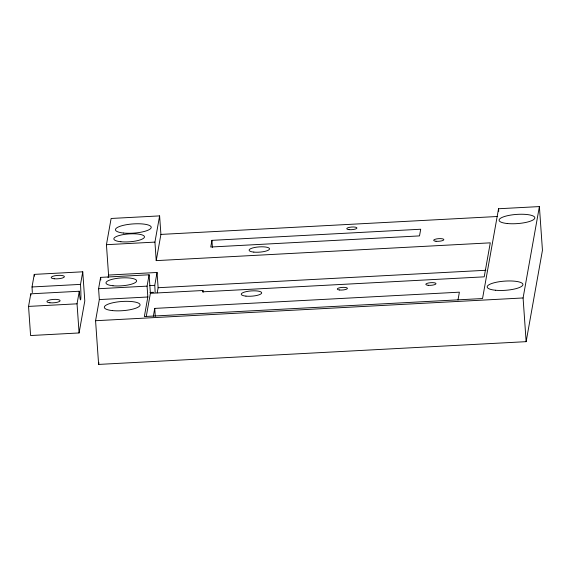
<?xml version="1.0" encoding="UTF-8"?>
<svg xmlns="http://www.w3.org/2000/svg" width="571" height="571" viewBox="0 0 571 571"><rect width="100%" height="100%" fill="white"/><g stroke="black" fill="none" stroke-linecap="round" stroke-linejoin="round"><path stroke-width="0.86" d="M82.759 271.803L84.793 300.938L79.084 332.957L30.584 335.534L28.55 306.406L30.798 293.822L79.29 291.239L79.448 293.251A13.319 0.828 87 0 0 80.711 299.418A13.319 0.828 87 0 0 80.647 286.549L80.511 284.387L82.759 271.803L34.26 274.387L32.019 286.97L32.147 289.133A13.319 0.828 87 0 1 32.304 292.573M79.084 332.957L77.042 303.822L79.29 291.239M149.102 274.794L147.075 286.135L147.839 296.999L144.349 316.541L482.538 298.54L498.554 208.75L539.395 206.581L542.45 250.276L526.141 341.665L98.626 364.419L95.571 320.724L99.34 299.575L98.583 288.719L100.61 277.378L149.102 274.794L150.394 293.308L146.262 316.477M108.105 277.634L108.561 275.058L106.442 244.688L111.117 218.472L159.609 215.895L160.908 234.41L156.226 260.626L490.282 242.839L484.215 276.835L202.741 291.817L202.976 290.511L150.394 293.308M98.626 364.419L98.933 362.685M156.226 260.626L154.934 242.111L159.609 215.895M155.126 292.231A13.319 0.828 87 0 0 154.762 285.35L157.054 272.474L108.561 275.058M157.203 292.88L158.124 287.72L157.054 272.474M153.335 316.213L154.734 308.397L459.384 292.174L457.985 299.996M211.927 240.348L210.735 247.022L419.514 235.902L420.706 229.235L211.927 240.348L212.412 247.357M526.141 341.665L523.086 297.962L539.395 206.581M160.908 234.41L497.312 216.502M106.442 244.688L154.934 242.111M32.019 286.97L80.511 284.387M149.466 285.628L154.762 285.35M98.583 288.719L147.075 286.135M158.124 287.72L485.935 270.269M149.995 292.473L153.52 292.288M99.34 299.575L147.839 296.999M28.55 306.406L77.042 303.822M95.571 320.724L523.086 297.962M30.798 293.822L30.898 295.164M498.554 208.75L498.733 211.306M202.976 290.511L203.098 292.259M154.734 308.397L155.283 316.277M100.61 277.378L100.789 279.976M34.26 274.387L34.388 276.157M112.544 310.61A17.929 4.611 -4 0 0 140.066 305.142A17.929 4.611 -4 0 0 113.986 302.523A17.929 4.611 -4 0 0 112.544 310.61M507.298 223.525A17.929 4.611 -4 0 0 534.82 218.051A17.929 4.611 -4 0 0 508.74 215.438A17.929 4.611 -4 0 0 507.298 223.525M495.392 290.232A17.929 4.611 -4 0 0 522.915 284.758A17.929 4.611 -4 0 0 496.841 282.145A17.929 4.611 -4 0 0 495.392 290.232M349.088 229.635A5.125 1.32 -4 0 0 356.954 228.072A5.125 1.32 -4 0 0 349.502 227.322A5.125 1.32 -4 0 0 349.088 229.635M253.817 252.104A10.242 2.634 -4 0 0 269.541 248.977A10.242 2.634 -4 0 0 254.645 247.479A10.242 2.634 -4 0 0 253.817 252.104M245.958 296.128A10.242 2.634 -4 0 0 261.689 293.002A10.242 2.634 -4 0 0 246.786 291.503A10.242 2.634 -4 0 0 245.958 296.128M339.581 289.997A5.125 1.32 -4 0 0 347.446 288.434A5.125 1.32 -4 0 0 339.995 287.691A5.125 1.32 -4 0 0 339.581 289.997M428.15 285.286A5.125 1.32 -4 0 0 436.016 283.723A5.125 1.32 -4 0 0 428.564 282.973A5.125 1.32 -4 0 0 428.15 285.286M436.008 241.262A5.125 1.32 -4 0 0 443.867 239.699A5.125 1.32 -4 0 0 436.415 238.949A5.125 1.32 -4 0 0 436.008 241.262M123.686 233.047A17.929 4.611 -4 0 0 151.208 227.572A17.929 4.611 -4 0 0 125.128 224.953A17.929 4.611 -4 0 0 123.686 233.047M120.874 241.74A15.367 3.954 -4 0 0 144.463 237.051A15.367 3.954 -4 0 0 122.108 234.809A15.367 3.954 -4 0 0 120.874 241.74M113.015 285.764A15.367 3.954 -4 0 0 136.605 281.075A15.367 3.954 -4 0 0 114.25 278.834A15.367 3.954 -4 0 0 113.015 285.764M49.927 302.787A6.659 1.713 -4 0 0 60.148 300.76A6.659 1.713 -4 0 0 50.462 299.789A6.659 1.713 -4 0 0 49.927 302.787M54.209 278.776A6.659 1.713 -4 0 0 64.43 276.742A6.659 1.713 -4 0 0 54.745 275.772A6.659 1.713 -4 0 0 54.209 278.776"/></g></svg>
